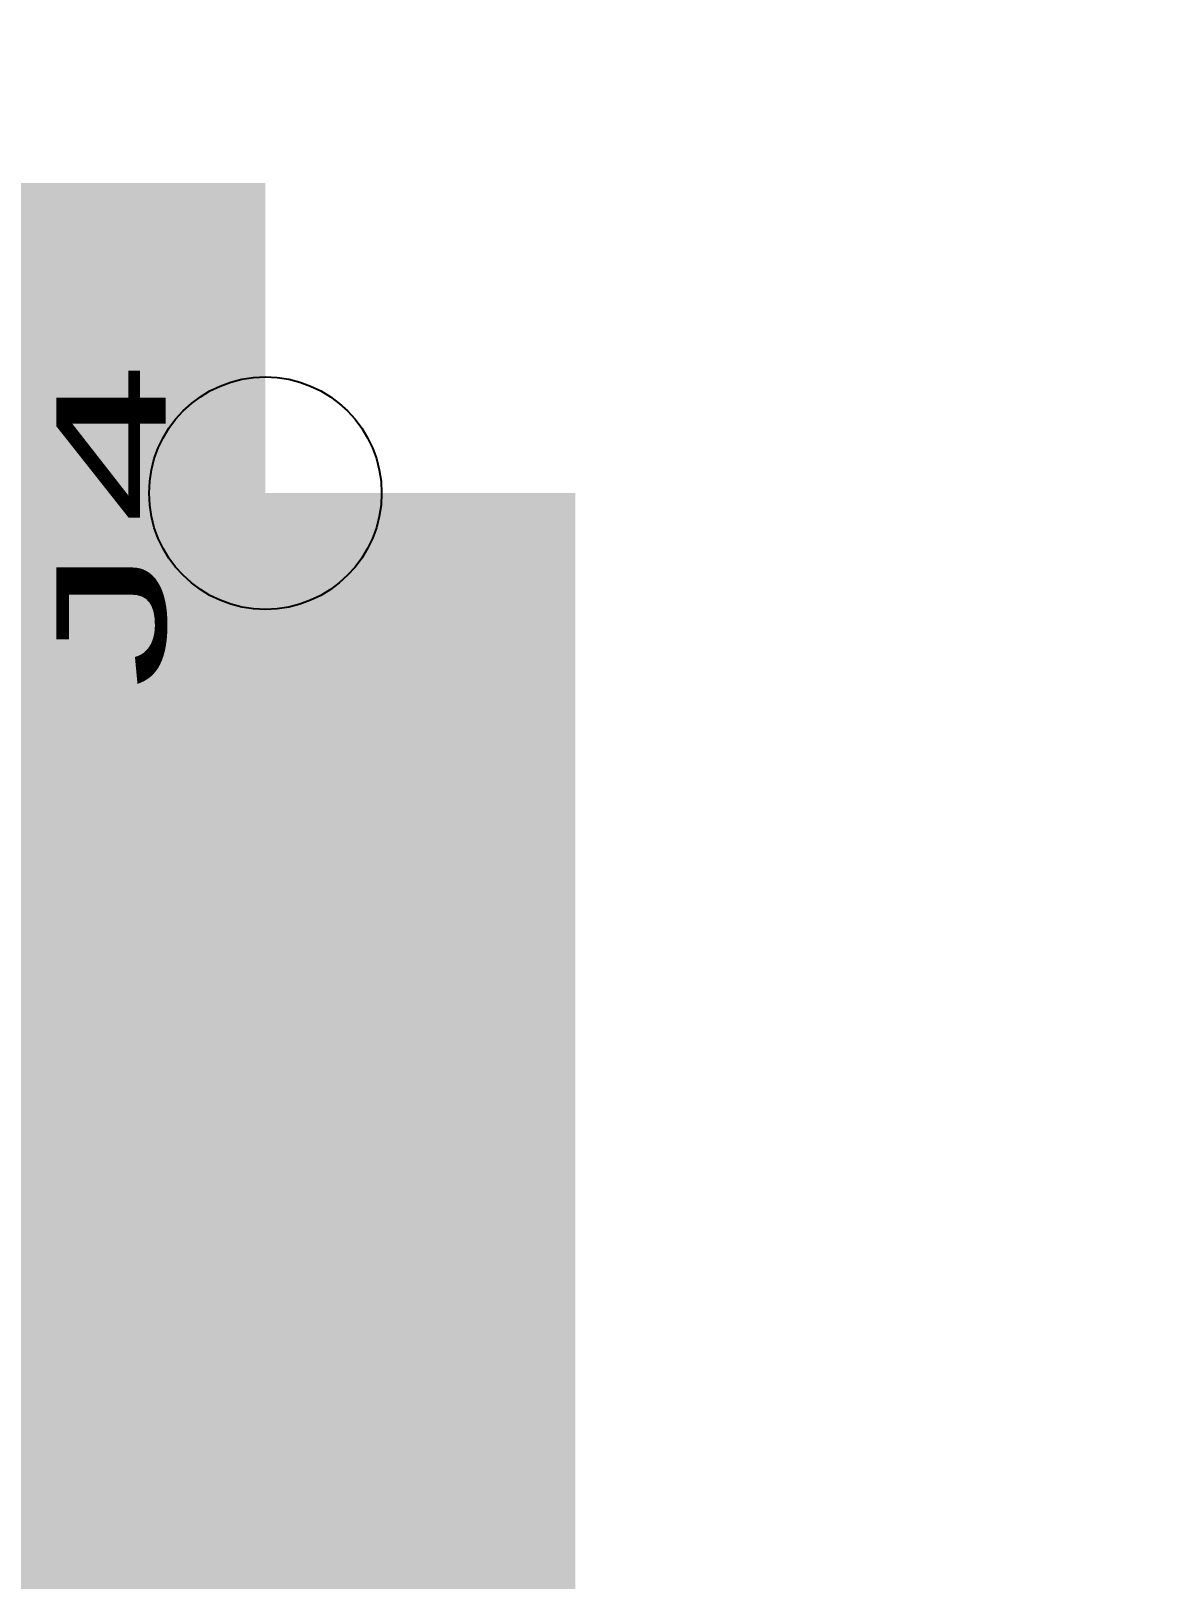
# Model space of a CAD drawing. Extents: x -3 to 268, y -4 to 76.
# Drawn here: x 82.82 to 90.17, y 38.97 to 48.96 of the extents above; entities that cross this region are included whole.
import ezdxf
from ezdxf.enums import TextEntityAlignment as Align

# ---------------------------------------------------------------- set-up
doc = ezdxf.new("R2010")
doc.units = 0
for name, color, linetype in [('BOARD_OUTLINE', 2, 'CONTINUOUS'), ('COPPER_BOTTOM', 3, 'CONTINUOUS'), ('DESIGN_RULE_CHECK', 1, 'CONTINUOUS'), ('SILKSCREEN_TOP', 4, 'CONTINUOUS')]:
    doc.layers.add(name, color=color, linetype=linetype)
doc.styles.add('MONOTxtStyle', font='monotxt')

msp = doc.modelspace()

# ---------------------------------------------------------------- linework, layer by layer
at = {"layer": 'BOARD_OUTLINE', "color": 2, "const_width": 0.000001}
msp.add_lwpolyline([(90.169999, -4.317999), (90.169999, 72.331085)], dxfattribs=at)
at = {"layer": 'COPPER_BOTTOM', "color": 3, "const_width": 4}
for points in [[(84.328, 45.974), (79.23908, 45.974)], [(84.328, 22.86), (84.328, 45.974)]]:
    msp.add_lwpolyline(points, dxfattribs=at)
at = {"layer": 'DESIGN_RULE_CHECK', "color": 1}
msp.add_circle((84.328, 45.974), 0.75005, dxfattribs=at)

# ---------------------------------------------------------------- texts
at = {"layer": 'SILKSCREEN_TOP', "style": 'MONOTxtStyle', "width": 1.866667}
msp.add_text('J4', height=0.705555, rotation=90, dxfattribs=at).set_placement((83.333167, 45.72), align=Align.MIDDLE_CENTER)

doc.saveas('drawing.dxf')
